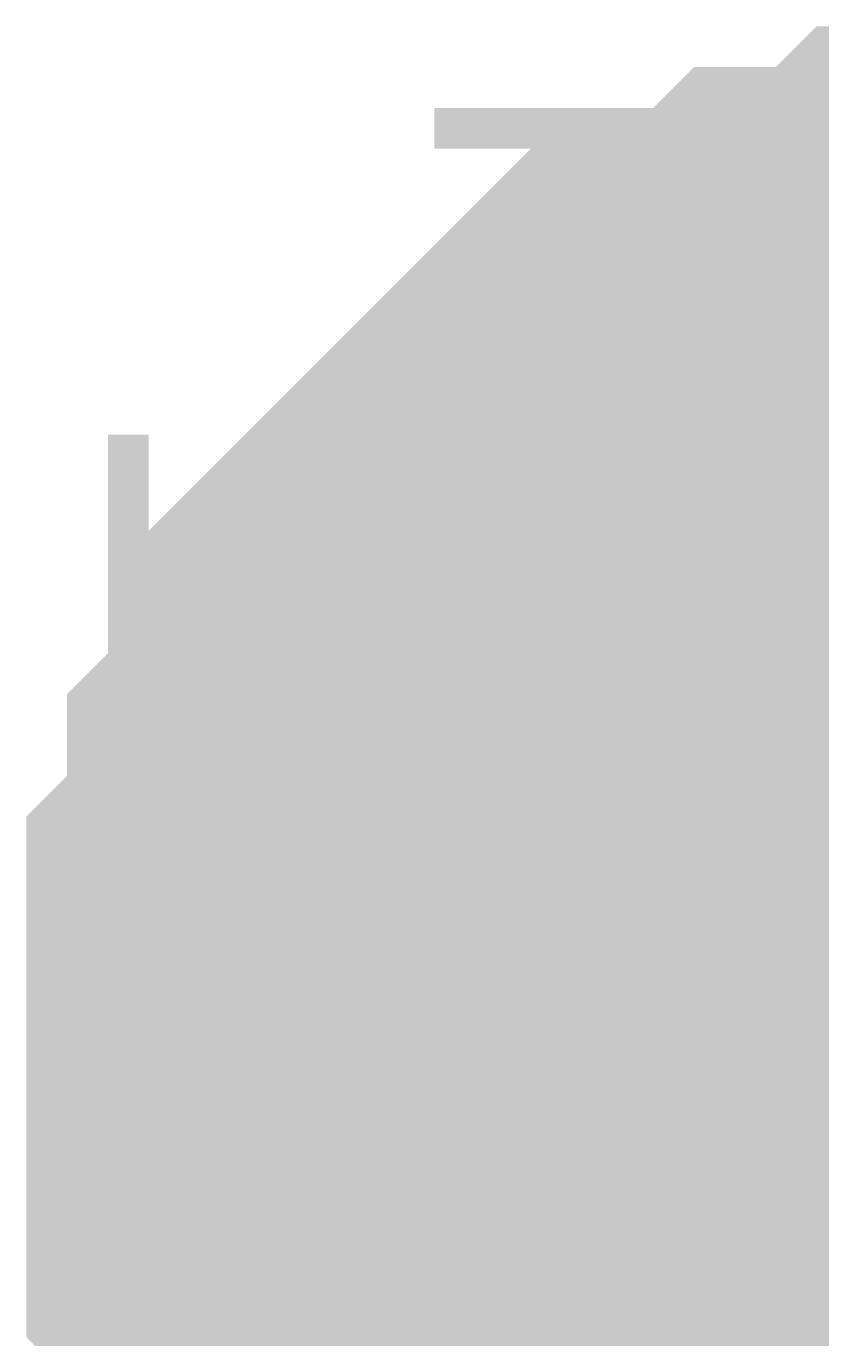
# Model space of a CAD drawing. Header units: inches. Extents: x 0 to 841, y 0 to 594.
# Drawn here: x 674.343 to 674.853, y 232.316 to 233.156 of the extents above; entities that cross this region are included whole.
import ezdxf

# ---------------------------------------------------------------- set-up
doc = ezdxf.new("R2010")
doc.units = ezdxf.units.IN
doc.layers.add('Sheet', color=255, linetype='Continuous')

msp = doc.modelspace()

# ---------------------------------------------------------------- linework, layer by layer
at = {"layer": 'Sheet'}
for points in [[(674.49329, 232.48364, 0.29972, 0.29972, 0), (674.49329, 232.50977, 0.29972, 0.29972, 0), (674.49329, 232.5359, 0.29972, 0.29972, 0), (674.49329, 232.56203, 0.29972, 0.29972, 0), (674.49329, 232.58816, 0.29972, 0.29972, 0), (674.51942, 232.61429, 0.29972, 0.29972, 0), (674.51942, 232.64042, 0.29972, 0.29972, 0), (674.51942, 232.66655, 0.29972, 0.29972, 0), (674.54555, 232.69268, 0.29972, 0.29972, 0), (674.54555, 232.71881, 0.29972, 0.29972, 0), (674.54555, 232.74494, 0.29972, 0.29972, 0), (674.57168, 232.74494, 0.29972, 0.29972, 0), (674.57168, 232.77107, 0.29972, 0.29972, 0), (674.59781, 232.7972, 0.29972, 0.29972, 0), (674.62394, 232.82333, 0.29972, 0.29972, 0), (674.62394, 232.82333, 0.29972, 0.29972, 0), (674.65007, 232.84946, 0.29972, 0.29972, 0), (674.67621, 232.87559, 0.29972, 0.29972, 0), (674.67621, 232.87559, 0.29972, 0.29972, 0), (674.70234, 232.90172, 0.29972, 0.29972, 0), (674.72847, 232.92786, 0.29972, 0.29972, 0), (674.7546, 232.92786, 0.29972, 0.29972, 0), (674.7546, 232.95399, 0.29972, 0.29972, 0), (674.78073, 232.95399, 0.29972, 0.29972, 0), (674.80686, 232.95399, 0.29972, 0.29972, 0), (674.83299, 232.98012, 0.29972, 0.29972, 0), (674.85912, 232.98012, 0.29972, 0.29972, 0), (674.88525, 232.98012, 0.29972, 0.29972, 0), (674.91138, 233.00625, 0.29972, 0.29972, 0), (674.93752, 233.00625, 0.29972, 0.29972, 0), (674.96365, 233.00625, 0.29972, 0.29972, 0), (674.98978, 233.00625, 0.29972, 0.29972, 0), (675.01591, 233.00625, 0.29972, 0.29972, 0)], [(674.49329, 232.48364, 0.29972, 0.29972, 0), (674.49329, 232.50977, 0.29972, 0.29972, 0), (674.49329, 232.5359, 0.29972, 0.29972, 0), (674.49329, 232.56203, 0.29972, 0.29972, 0), (674.49329, 232.58816, 0.29972, 0.29972, 0), (674.51942, 232.61429, 0.29972, 0.29972, 0), (674.51942, 232.64042, 0.29972, 0.29972, 0), (674.51942, 232.66655, 0.29972, 0.29972, 0), (674.54555, 232.69268, 0.29972, 0.29972, 0), (674.54555, 232.71881, 0.29972, 0.29972, 0), (674.54555, 232.74494, 0.29972, 0.29972, 0), (674.57168, 232.74494, 0.29972, 0.29972, 0), (674.57168, 232.77107, 0.29972, 0.29972, 0), (674.59781, 232.7972, 0.29972, 0.29972, 0), (674.62394, 232.82333, 0.29972, 0.29972, 0), (674.62394, 232.82333, 0.29972, 0.29972, 0), (674.65007, 232.84946, 0.29972, 0.29972, 0), (674.67621, 232.87559, 0.29972, 0.29972, 0), (674.67621, 232.87559, 0.29972, 0.29972, 0), (674.70234, 232.90172, 0.29972, 0.29972, 0), (674.72847, 232.92786, 0.29972, 0.29972, 0), (674.7546, 232.92786, 0.29972, 0.29972, 0), (674.7546, 232.95399, 0.29972, 0.29972, 0), (674.78073, 232.95399, 0.29972, 0.29972, 0), (674.80686, 232.95399, 0.29972, 0.29972, 0), (674.83299, 232.98012, 0.29972, 0.29972, 0), (674.85912, 232.98012, 0.29972, 0.29972, 0), (674.88525, 232.98012, 0.29972, 0.29972, 0), (674.91138, 233.00625, 0.29972, 0.29972, 0), (674.93752, 233.00625, 0.29972, 0.29972, 0), (674.96365, 233.00625, 0.29972, 0.29972, 0), (674.98978, 233.00625, 0.29972, 0.29972, 0), (675.01591, 233.00625, 0.29972, 0.29972, 0)], [(674.49329, 232.48364, 0.29972, 0.29972, 0), (674.49329, 232.50977, 0.29972, 0.29972, 0), (674.49329, 232.5359, 0.29972, 0.29972, 0), (674.49329, 232.56203, 0.29972, 0.29972, 0), (674.49329, 232.58816, 0.29972, 0.29972, 0), (674.51942, 232.61429, 0.29972, 0.29972, 0), (674.51942, 232.64042, 0.29972, 0.29972, 0), (674.51942, 232.66655, 0.29972, 0.29972, 0), (674.54555, 232.69268, 0.29972, 0.29972, 0), (674.54555, 232.71881, 0.29972, 0.29972, 0), (674.54555, 232.74494, 0.29972, 0.29972, 0), (674.57168, 232.74494, 0.29972, 0.29972, 0), (674.57168, 232.77107, 0.29972, 0.29972, 0), (674.59781, 232.7972, 0.29972, 0.29972, 0), (674.62394, 232.82333, 0.29972, 0.29972, 0), (674.62394, 232.82333, 0.29972, 0.29972, 0), (674.65007, 232.84946, 0.29972, 0.29972, 0), (674.67621, 232.87559, 0.29972, 0.29972, 0), (674.67621, 232.87559, 0.29972, 0.29972, 0), (674.70234, 232.90172, 0.29972, 0.29972, 0), (674.72847, 232.92786, 0.29972, 0.29972, 0), (674.7546, 232.92786, 0.29972, 0.29972, 0), (674.7546, 232.95399, 0.29972, 0.29972, 0), (674.78073, 232.95399, 0.29972, 0.29972, 0), (674.80686, 232.95399, 0.29972, 0.29972, 0), (674.83299, 232.98012, 0.29972, 0.29972, 0), (674.85912, 232.98012, 0.29972, 0.29972, 0), (674.88525, 232.98012, 0.29972, 0.29972, 0), (674.91138, 233.00625, 0.29972, 0.29972, 0), (674.93752, 233.00625, 0.29972, 0.29972, 0), (674.96365, 233.00625, 0.29972, 0.29972, 0), (674.98978, 233.00625, 0.29972, 0.29972, 0), (675.01591, 233.00625, 0.29972, 0.29972, 0)], [(674.49329, 232.48364, 0.29972, 0.29972, 0), (674.49329, 232.50977, 0.29972, 0.29972, 0), (674.49329, 232.5359, 0.29972, 0.29972, 0), (674.49329, 232.56203, 0.29972, 0.29972, 0), (674.49329, 232.58816, 0.29972, 0.29972, 0), (674.51942, 232.61429, 0.29972, 0.29972, 0), (674.51942, 232.64042, 0.29972, 0.29972, 0), (674.51942, 232.66655, 0.29972, 0.29972, 0), (674.54555, 232.69268, 0.29972, 0.29972, 0), (674.54555, 232.71881, 0.29972, 0.29972, 0), (674.54555, 232.74494, 0.29972, 0.29972, 0), (674.57168, 232.74494, 0.29972, 0.29972, 0), (674.57168, 232.77107, 0.29972, 0.29972, 0), (674.59781, 232.7972, 0.29972, 0.29972, 0), (674.62394, 232.82333, 0.29972, 0.29972, 0), (674.62394, 232.82333, 0.29972, 0.29972, 0), (674.65007, 232.84946, 0.29972, 0.29972, 0), (674.67621, 232.87559, 0.29972, 0.29972, 0), (674.67621, 232.87559, 0.29972, 0.29972, 0), (674.70234, 232.90172, 0.29972, 0.29972, 0), (674.72847, 232.92786, 0.29972, 0.29972, 0), (674.7546, 232.92786, 0.29972, 0.29972, 0), (674.7546, 232.95399, 0.29972, 0.29972, 0), (674.78073, 232.95399, 0.29972, 0.29972, 0), (674.80686, 232.95399, 0.29972, 0.29972, 0), (674.83299, 232.98012, 0.29972, 0.29972, 0), (674.85912, 232.98012, 0.29972, 0.29972, 0), (674.88525, 232.98012, 0.29972, 0.29972, 0), (674.91138, 233.00625, 0.29972, 0.29972, 0), (674.93752, 233.00625, 0.29972, 0.29972, 0), (674.96365, 233.00625, 0.29972, 0.29972, 0), (674.98978, 233.00625, 0.29972, 0.29972, 0), (675.01591, 233.00625, 0.29972, 0.29972, 0)], [(674.49329, 232.48364, 0.29972, 0.29972, 0), (674.49329, 232.50977, 0.29972, 0.29972, 0), (674.49329, 232.5359, 0.29972, 0.29972, 0), (674.49329, 232.56203, 0.29972, 0.29972, 0), (674.49329, 232.58816, 0.29972, 0.29972, 0), (674.51942, 232.61429, 0.29972, 0.29972, 0), (674.51942, 232.64042, 0.29972, 0.29972, 0), (674.51942, 232.66655, 0.29972, 0.29972, 0), (674.54555, 232.69268, 0.29972, 0.29972, 0), (674.54555, 232.71881, 0.29972, 0.29972, 0), (674.54555, 232.74494, 0.29972, 0.29972, 0), (674.57168, 232.74494, 0.29972, 0.29972, 0), (674.57168, 232.77107, 0.29972, 0.29972, 0), (674.59781, 232.7972, 0.29972, 0.29972, 0), (674.62394, 232.82333, 0.29972, 0.29972, 0), (674.62394, 232.82333, 0.29972, 0.29972, 0), (674.65007, 232.84946, 0.29972, 0.29972, 0), (674.67621, 232.87559, 0.29972, 0.29972, 0), (674.67621, 232.87559, 0.29972, 0.29972, 0), (674.70234, 232.90172, 0.29972, 0.29972, 0), (674.72847, 232.92786, 0.29972, 0.29972, 0), (674.7546, 232.92786, 0.29972, 0.29972, 0), (674.7546, 232.95399, 0.29972, 0.29972, 0), (674.78073, 232.95399, 0.29972, 0.29972, 0), (674.80686, 232.95399, 0.29972, 0.29972, 0), (674.83299, 232.98012, 0.29972, 0.29972, 0), (674.85912, 232.98012, 0.29972, 0.29972, 0), (674.88525, 232.98012, 0.29972, 0.29972, 0), (674.91138, 233.00625, 0.29972, 0.29972, 0), (674.93752, 233.00625, 0.29972, 0.29972, 0), (674.96365, 233.00625, 0.29972, 0.29972, 0), (674.98978, 233.00625, 0.29972, 0.29972, 0), (675.01591, 233.00625, 0.29972, 0.29972, 0)], [(674.49329, 232.48364, 0.29972, 0.29972, 0), (674.49329, 232.50977, 0.29972, 0.29972, 0), (674.49329, 232.5359, 0.29972, 0.29972, 0), (674.49329, 232.56203, 0.29972, 0.29972, 0), (674.49329, 232.58816, 0.29972, 0.29972, 0), (674.51942, 232.61429, 0.29972, 0.29972, 0), (674.51942, 232.64042, 0.29972, 0.29972, 0), (674.51942, 232.66655, 0.29972, 0.29972, 0), (674.54555, 232.69268, 0.29972, 0.29972, 0), (674.54555, 232.71881, 0.29972, 0.29972, 0), (674.54555, 232.74494, 0.29972, 0.29972, 0), (674.57168, 232.74494, 0.29972, 0.29972, 0), (674.57168, 232.77107, 0.29972, 0.29972, 0), (674.59781, 232.7972, 0.29972, 0.29972, 0), (674.62394, 232.82333, 0.29972, 0.29972, 0), (674.62394, 232.82333, 0.29972, 0.29972, 0), (674.65007, 232.84946, 0.29972, 0.29972, 0), (674.67621, 232.87559, 0.29972, 0.29972, 0), (674.67621, 232.87559, 0.29972, 0.29972, 0), (674.70234, 232.90172, 0.29972, 0.29972, 0), (674.72847, 232.92786, 0.29972, 0.29972, 0), (674.7546, 232.92786, 0.29972, 0.29972, 0), (674.7546, 232.95399, 0.29972, 0.29972, 0), (674.78073, 232.95399, 0.29972, 0.29972, 0), (674.80686, 232.95399, 0.29972, 0.29972, 0), (674.83299, 232.98012, 0.29972, 0.29972, 0), (674.85912, 232.98012, 0.29972, 0.29972, 0), (674.88525, 232.98012, 0.29972, 0.29972, 0), (674.91138, 233.00625, 0.29972, 0.29972, 0), (674.93752, 233.00625, 0.29972, 0.29972, 0), (674.96365, 233.00625, 0.29972, 0.29972, 0), (674.98978, 233.00625, 0.29972, 0.29972, 0), (675.01591, 233.00625, 0.29972, 0.29972, 0)], [(674.49329, 232.48364, 0.29972, 0.29972, 0), (674.49329, 232.50977, 0.29972, 0.29972, 0), (674.49329, 232.5359, 0.29972, 0.29972, 0), (674.49329, 232.56203, 0.29972, 0.29972, 0), (674.49329, 232.58816, 0.29972, 0.29972, 0), (674.51942, 232.61429, 0.29972, 0.29972, 0), (674.51942, 232.64042, 0.29972, 0.29972, 0), (674.51942, 232.66655, 0.29972, 0.29972, 0), (674.54555, 232.69268, 0.29972, 0.29972, 0), (674.54555, 232.71881, 0.29972, 0.29972, 0), (674.54555, 232.74494, 0.29972, 0.29972, 0), (674.57168, 232.74494, 0.29972, 0.29972, 0), (674.57168, 232.77107, 0.29972, 0.29972, 0), (674.59781, 232.7972, 0.29972, 0.29972, 0), (674.62394, 232.82333, 0.29972, 0.29972, 0), (674.62394, 232.82333, 0.29972, 0.29972, 0), (674.65007, 232.84946, 0.29972, 0.29972, 0), (674.67621, 232.87559, 0.29972, 0.29972, 0), (674.67621, 232.87559, 0.29972, 0.29972, 0), (674.70234, 232.90172, 0.29972, 0.29972, 0), (674.72847, 232.92786, 0.29972, 0.29972, 0), (674.7546, 232.92786, 0.29972, 0.29972, 0), (674.7546, 232.95399, 0.29972, 0.29972, 0), (674.78073, 232.95399, 0.29972, 0.29972, 0), (674.80686, 232.95399, 0.29972, 0.29972, 0), (674.83299, 232.98012, 0.29972, 0.29972, 0), (674.85912, 232.98012, 0.29972, 0.29972, 0), (674.88525, 232.98012, 0.29972, 0.29972, 0), (674.91138, 233.00625, 0.29972, 0.29972, 0), (674.93752, 233.00625, 0.29972, 0.29972, 0), (674.96365, 233.00625, 0.29972, 0.29972, 0), (674.98978, 233.00625, 0.29972, 0.29972, 0), (675.01591, 233.00625, 0.29972, 0.29972, 0)], [(674.49329, 232.48364, 0.09906, 0.09906, 0), (674.49329, 232.50977, 0.09906, 0.09906, 0), (674.49329, 232.5359, 0.09906, 0.09906, 0), (674.49329, 232.56203, 0.09906, 0.09906, 0), (674.49329, 232.58816, 0.09906, 0.09906, 0), (674.51942, 232.61429, 0.09906, 0.09906, 0), (674.51942, 232.64042, 0.09906, 0.09906, 0), (674.51942, 232.66655, 0.09906, 0.09906, 0), (674.54555, 232.69268, 0.09906, 0.09906, 0), (674.54555, 232.71881, 0.09906, 0.09906, 0), (674.54555, 232.74494, 0.09906, 0.09906, 0), (674.57168, 232.74494, 0.09906, 0.09906, 0), (674.57168, 232.77107, 0.09906, 0.09906, 0), (674.59781, 232.7972, 0.09906, 0.09906, 0), (674.62394, 232.82333, 0.09906, 0.09906, 0), (674.62394, 232.82333, 0.09906, 0.09906, 0), (674.65007, 232.84946, 0.09906, 0.09906, 0), (674.67621, 232.87559, 0.09906, 0.09906, 0), (674.67621, 232.87559, 0.09906, 0.09906, 0), (674.70234, 232.90172, 0.09906, 0.09906, 0), (674.72847, 232.92786, 0.09906, 0.09906, 0), (674.7546, 232.92786, 0.09906, 0.09906, 0), (674.7546, 232.95399, 0.09906, 0.09906, 0), (674.78073, 232.95399, 0.09906, 0.09906, 0), (674.80686, 232.95399, 0.09906, 0.09906, 0), (674.83299, 232.98012, 0.09906, 0.09906, 0), (674.85912, 232.98012, 0.09906, 0.09906, 0), (674.88525, 232.98012, 0.09906, 0.09906, 0), (674.91138, 233.00625, 0.09906, 0.09906, 0)], [(674.49329, 232.48364, 0.09906, 0.09906, 0), (674.49329, 232.50977, 0.09906, 0.09906, 0), (674.49329, 232.5359, 0.09906, 0.09906, 0), (674.49329, 232.56203, 0.09906, 0.09906, 0), (674.49329, 232.58816, 0.09906, 0.09906, 0), (674.51942, 232.61429, 0.09906, 0.09906, 0), (674.51942, 232.64042, 0.09906, 0.09906, 0), (674.51942, 232.66655, 0.09906, 0.09906, 0), (674.54555, 232.69268, 0.09906, 0.09906, 0), (674.54555, 232.71881, 0.09906, 0.09906, 0), (674.54555, 232.74494, 0.09906, 0.09906, 0), (674.57168, 232.74494, 0.09906, 0.09906, 0), (674.57168, 232.77107, 0.09906, 0.09906, 0), (674.59781, 232.7972, 0.09906, 0.09906, 0), (674.62394, 232.82333, 0.09906, 0.09906, 0), (674.62394, 232.82333, 0.09906, 0.09906, 0), (674.65007, 232.84946, 0.09906, 0.09906, 0), (674.67621, 232.87559, 0.09906, 0.09906, 0), (674.67621, 232.87559, 0.09906, 0.09906, 0), (674.70234, 232.90172, 0.09906, 0.09906, 0), (674.72847, 232.92786, 0.09906, 0.09906, 0), (674.7546, 232.92786, 0.09906, 0.09906, 0), (674.7546, 232.95399, 0.09906, 0.09906, 0), (674.78073, 232.95399, 0.09906, 0.09906, 0), (674.80686, 232.95399, 0.09906, 0.09906, 0), (674.83299, 232.98012, 0.09906, 0.09906, 0), (674.85912, 232.98012, 0.09906, 0.09906, 0), (674.88525, 232.98012, 0.09906, 0.09906, 0), (674.91138, 233.00625, 0.09906, 0.09906, 0)], [(674.49329, 232.48364, 0.09906, 0.09906, 0), (674.49329, 232.50977, 0.09906, 0.09906, 0), (674.49329, 232.5359, 0.09906, 0.09906, 0), (674.49329, 232.56203, 0.09906, 0.09906, 0), (674.49329, 232.58816, 0.09906, 0.09906, 0), (674.51942, 232.61429, 0.09906, 0.09906, 0), (674.51942, 232.64042, 0.09906, 0.09906, 0), (674.51942, 232.66655, 0.09906, 0.09906, 0), (674.54555, 232.69268, 0.09906, 0.09906, 0), (674.54555, 232.71881, 0.09906, 0.09906, 0), (674.54555, 232.74494, 0.09906, 0.09906, 0), (674.57168, 232.74494, 0.09906, 0.09906, 0), (674.57168, 232.77107, 0.09906, 0.09906, 0), (674.59781, 232.7972, 0.09906, 0.09906, 0), (674.62394, 232.82333, 0.09906, 0.09906, 0), (674.62394, 232.82333, 0.09906, 0.09906, 0), (674.65007, 232.84946, 0.09906, 0.09906, 0), (674.67621, 232.87559, 0.09906, 0.09906, 0), (674.67621, 232.87559, 0.09906, 0.09906, 0), (674.70234, 232.90172, 0.09906, 0.09906, 0), (674.72847, 232.92786, 0.09906, 0.09906, 0), (674.7546, 232.92786, 0.09906, 0.09906, 0), (674.7546, 232.95399, 0.09906, 0.09906, 0), (674.78073, 232.95399, 0.09906, 0.09906, 0), (674.80686, 232.95399, 0.09906, 0.09906, 0), (674.83299, 232.98012, 0.09906, 0.09906, 0), (674.85912, 232.98012, 0.09906, 0.09906, 0), (674.88525, 232.98012, 0.09906, 0.09906, 0), (674.91138, 233.00625, 0.09906, 0.09906, 0)], [(674.49329, 232.48364, 0.09906, 0.09906, 0), (674.49329, 232.50977, 0.09906, 0.09906, 0), (674.49329, 232.5359, 0.09906, 0.09906, 0), (674.49329, 232.56203, 0.09906, 0.09906, 0), (674.49329, 232.58816, 0.09906, 0.09906, 0), (674.51942, 232.61429, 0.09906, 0.09906, 0), (674.51942, 232.64042, 0.09906, 0.09906, 0), (674.51942, 232.66655, 0.09906, 0.09906, 0), (674.54555, 232.69268, 0.09906, 0.09906, 0), (674.54555, 232.71881, 0.09906, 0.09906, 0), (674.54555, 232.74494, 0.09906, 0.09906, 0), (674.57168, 232.74494, 0.09906, 0.09906, 0), (674.57168, 232.77107, 0.09906, 0.09906, 0), (674.59781, 232.7972, 0.09906, 0.09906, 0), (674.62394, 232.82333, 0.09906, 0.09906, 0), (674.62394, 232.82333, 0.09906, 0.09906, 0), (674.65007, 232.84946, 0.09906, 0.09906, 0), (674.67621, 232.87559, 0.09906, 0.09906, 0), (674.67621, 232.87559, 0.09906, 0.09906, 0), (674.70234, 232.90172, 0.09906, 0.09906, 0), (674.72847, 232.92786, 0.09906, 0.09906, 0), (674.7546, 232.92786, 0.09906, 0.09906, 0), (674.7546, 232.95399, 0.09906, 0.09906, 0), (674.78073, 232.95399, 0.09906, 0.09906, 0), (674.80686, 232.95399, 0.09906, 0.09906, 0), (674.83299, 232.98012, 0.09906, 0.09906, 0), (674.85912, 232.98012, 0.09906, 0.09906, 0), (674.88525, 232.98012, 0.09906, 0.09906, 0), (674.91138, 233.00625, 0.09906, 0.09906, 0)], [(674.49329, 232.48364, 0.09906, 0.09906, 0), (674.49329, 232.50977, 0.09906, 0.09906, 0), (674.49329, 232.5359, 0.09906, 0.09906, 0), (674.49329, 232.56203, 0.09906, 0.09906, 0), (674.49329, 232.58816, 0.09906, 0.09906, 0), (674.51942, 232.61429, 0.09906, 0.09906, 0), (674.51942, 232.64042, 0.09906, 0.09906, 0), (674.51942, 232.66655, 0.09906, 0.09906, 0), (674.54555, 232.69268, 0.09906, 0.09906, 0), (674.54555, 232.71881, 0.09906, 0.09906, 0), (674.54555, 232.74494, 0.09906, 0.09906, 0), (674.57168, 232.74494, 0.09906, 0.09906, 0), (674.57168, 232.77107, 0.09906, 0.09906, 0), (674.59781, 232.7972, 0.09906, 0.09906, 0), (674.62394, 232.82333, 0.09906, 0.09906, 0), (674.62394, 232.82333, 0.09906, 0.09906, 0), (674.65007, 232.84946, 0.09906, 0.09906, 0), (674.67621, 232.87559, 0.09906, 0.09906, 0), (674.67621, 232.87559, 0.09906, 0.09906, 0), (674.70234, 232.90172, 0.09906, 0.09906, 0), (674.72847, 232.92786, 0.09906, 0.09906, 0), (674.7546, 232.92786, 0.09906, 0.09906, 0), (674.7546, 232.95399, 0.09906, 0.09906, 0), (674.78073, 232.95399, 0.09906, 0.09906, 0), (674.80686, 232.95399, 0.09906, 0.09906, 0), (674.83299, 232.98012, 0.09906, 0.09906, 0), (674.85912, 232.98012, 0.09906, 0.09906, 0), (674.88525, 232.98012, 0.09906, 0.09906, 0), (674.91138, 233.00625, 0.09906, 0.09906, 0)], [(674.49329, 232.48364, 0.09906, 0.09906, 0), (674.49329, 232.50977, 0.09906, 0.09906, 0), (674.49329, 232.5359, 0.09906, 0.09906, 0), (674.49329, 232.56203, 0.09906, 0.09906, 0), (674.49329, 232.58816, 0.09906, 0.09906, 0), (674.51942, 232.61429, 0.09906, 0.09906, 0), (674.51942, 232.64042, 0.09906, 0.09906, 0), (674.51942, 232.66655, 0.09906, 0.09906, 0), (674.54555, 232.69268, 0.09906, 0.09906, 0), (674.54555, 232.71881, 0.09906, 0.09906, 0), (674.54555, 232.74494, 0.09906, 0.09906, 0), (674.57168, 232.74494, 0.09906, 0.09906, 0), (674.57168, 232.77107, 0.09906, 0.09906, 0), (674.59781, 232.7972, 0.09906, 0.09906, 0), (674.62394, 232.82333, 0.09906, 0.09906, 0), (674.62394, 232.82333, 0.09906, 0.09906, 0), (674.65007, 232.84946, 0.09906, 0.09906, 0), (674.67621, 232.87559, 0.09906, 0.09906, 0), (674.67621, 232.87559, 0.09906, 0.09906, 0), (674.70234, 232.90172, 0.09906, 0.09906, 0), (674.72847, 232.92786, 0.09906, 0.09906, 0), (674.7546, 232.92786, 0.09906, 0.09906, 0), (674.7546, 232.95399, 0.09906, 0.09906, 0), (674.78073, 232.95399, 0.09906, 0.09906, 0), (674.80686, 232.95399, 0.09906, 0.09906, 0), (674.83299, 232.98012, 0.09906, 0.09906, 0), (674.85912, 232.98012, 0.09906, 0.09906, 0), (674.88525, 232.98012, 0.09906, 0.09906, 0), (674.91138, 233.00625, 0.09906, 0.09906, 0)], [(674.49329, 232.48364, 0.09906, 0.09906, 0), (674.49329, 232.50977, 0.09906, 0.09906, 0), (674.49329, 232.5359, 0.09906, 0.09906, 0), (674.49329, 232.56203, 0.09906, 0.09906, 0), (674.49329, 232.58816, 0.09906, 0.09906, 0), (674.51942, 232.61429, 0.09906, 0.09906, 0), (674.51942, 232.64042, 0.09906, 0.09906, 0), (674.51942, 232.66655, 0.09906, 0.09906, 0), (674.54555, 232.69268, 0.09906, 0.09906, 0), (674.54555, 232.71881, 0.09906, 0.09906, 0), (674.54555, 232.74494, 0.09906, 0.09906, 0), (674.57168, 232.74494, 0.09906, 0.09906, 0), (674.57168, 232.77107, 0.09906, 0.09906, 0), (674.59781, 232.7972, 0.09906, 0.09906, 0), (674.62394, 232.82333, 0.09906, 0.09906, 0), (674.62394, 232.82333, 0.09906, 0.09906, 0), (674.65007, 232.84946, 0.09906, 0.09906, 0), (674.67621, 232.87559, 0.09906, 0.09906, 0), (674.67621, 232.87559, 0.09906, 0.09906, 0), (674.70234, 232.90172, 0.09906, 0.09906, 0), (674.72847, 232.92786, 0.09906, 0.09906, 0), (674.7546, 232.92786, 0.09906, 0.09906, 0), (674.7546, 232.95399, 0.09906, 0.09906, 0), (674.78073, 232.95399, 0.09906, 0.09906, 0), (674.80686, 232.95399, 0.09906, 0.09906, 0), (674.83299, 232.98012, 0.09906, 0.09906, 0), (674.85912, 232.98012, 0.09906, 0.09906, 0), (674.88525, 232.98012, 0.09906, 0.09906, 0), (674.91138, 233.00625, 0.09906, 0.09906, 0)], [(674.62394, 232.14394, 0.29972, 0.29972, 0), (674.62394, 232.17007, 0.29972, 0.29972, 0), (674.59781, 232.17007, 0.29972, 0.29972, 0), (674.57168, 232.1962, 0.29972, 0.29972, 0), (674.57168, 232.22233, 0.29972, 0.29972, 0), (674.54555, 232.24846, 0.29972, 0.29972, 0), (674.54555, 232.27459, 0.29972, 0.29972, 0), (674.54555, 232.27459, 0.29972, 0.29972, 0), (674.51942, 232.30072, 0.29972, 0.29972, 0), (674.51942, 232.32685, 0.29972, 0.29972, 0), (674.51942, 232.35298, 0.29972, 0.29972, 0), (674.49329, 232.37911, 0.29972, 0.29972, 0), (674.49329, 232.40524, 0.29972, 0.29972, 0), (674.49329, 232.43137, 0.29972, 0.29972, 0), (674.49329, 232.45751, 0.29972, 0.29972, 0), (674.49329, 232.48364, 0.29972, 0.29972, 0)], [(674.49329, 232.48364, 0.29972, 0.29972, 0), (674.49329, 232.48364, 0.29972, 0.29972, 0)], [(674.62394, 232.14394, 0.29972, 0.29972, 0), (674.62394, 232.17007, 0.29972, 0.29972, 0), (674.59781, 232.17007, 0.29972, 0.29972, 0), (674.57168, 232.1962, 0.29972, 0.29972, 0), (674.57168, 232.22233, 0.29972, 0.29972, 0), (674.54555, 232.24846, 0.29972, 0.29972, 0), (674.54555, 232.27459, 0.29972, 0.29972, 0), (674.54555, 232.27459, 0.29972, 0.29972, 0), (674.51942, 232.30072, 0.29972, 0.29972, 0), (674.51942, 232.32685, 0.29972, 0.29972, 0), (674.51942, 232.35298, 0.29972, 0.29972, 0), (674.49329, 232.37911, 0.29972, 0.29972, 0), (674.49329, 232.40524, 0.29972, 0.29972, 0), (674.49329, 232.43137, 0.29972, 0.29972, 0), (674.49329, 232.45751, 0.29972, 0.29972, 0), (674.49329, 232.48364, 0.29972, 0.29972, 0)], [(674.49329, 232.48364, 0.29972, 0.29972, 0), (674.49329, 232.48364, 0.29972, 0.29972, 0)], [(674.62394, 232.14394, 0.29972, 0.29972, 0), (674.62394, 232.17007, 0.29972, 0.29972, 0), (674.59781, 232.17007, 0.29972, 0.29972, 0), (674.57168, 232.1962, 0.29972, 0.29972, 0), (674.57168, 232.22233, 0.29972, 0.29972, 0), (674.54555, 232.24846, 0.29972, 0.29972, 0), (674.54555, 232.27459, 0.29972, 0.29972, 0), (674.54555, 232.27459, 0.29972, 0.29972, 0), (674.51942, 232.30072, 0.29972, 0.29972, 0), (674.51942, 232.32685, 0.29972, 0.29972, 0), (674.51942, 232.35298, 0.29972, 0.29972, 0), (674.49329, 232.37911, 0.29972, 0.29972, 0), (674.49329, 232.40524, 0.29972, 0.29972, 0), (674.49329, 232.43137, 0.29972, 0.29972, 0), (674.49329, 232.45751, 0.29972, 0.29972, 0), (674.49329, 232.48364, 0.29972, 0.29972, 0)], [(674.49329, 232.48364, 0.29972, 0.29972, 0), (674.49329, 232.48364, 0.29972, 0.29972, 0)], [(674.62394, 232.14394, 0.29972, 0.29972, 0), (674.62394, 232.17007, 0.29972, 0.29972, 0), (674.59781, 232.17007, 0.29972, 0.29972, 0), (674.57168, 232.1962, 0.29972, 0.29972, 0), (674.57168, 232.22233, 0.29972, 0.29972, 0), (674.54555, 232.24846, 0.29972, 0.29972, 0), (674.54555, 232.27459, 0.29972, 0.29972, 0), (674.54555, 232.27459, 0.29972, 0.29972, 0), (674.51942, 232.30072, 0.29972, 0.29972, 0), (674.51942, 232.32685, 0.29972, 0.29972, 0), (674.51942, 232.35298, 0.29972, 0.29972, 0), (674.49329, 232.37911, 0.29972, 0.29972, 0), (674.49329, 232.40524, 0.29972, 0.29972, 0), (674.49329, 232.43137, 0.29972, 0.29972, 0), (674.49329, 232.45751, 0.29972, 0.29972, 0), (674.49329, 232.48364, 0.29972, 0.29972, 0)], [(674.49329, 232.48364, 0.29972, 0.29972, 0), (674.49329, 232.48364, 0.29972, 0.29972, 0)], [(674.62394, 232.14394, 0.29972, 0.29972, 0), (674.62394, 232.17007, 0.29972, 0.29972, 0), (674.59781, 232.17007, 0.29972, 0.29972, 0), (674.57168, 232.1962, 0.29972, 0.29972, 0), (674.57168, 232.22233, 0.29972, 0.29972, 0), (674.54555, 232.24846, 0.29972, 0.29972, 0), (674.54555, 232.27459, 0.29972, 0.29972, 0), (674.54555, 232.27459, 0.29972, 0.29972, 0), (674.51942, 232.30072, 0.29972, 0.29972, 0), (674.51942, 232.32685, 0.29972, 0.29972, 0), (674.51942, 232.35298, 0.29972, 0.29972, 0), (674.49329, 232.37911, 0.29972, 0.29972, 0), (674.49329, 232.40524, 0.29972, 0.29972, 0), (674.49329, 232.43137, 0.29972, 0.29972, 0), (674.49329, 232.45751, 0.29972, 0.29972, 0), (674.49329, 232.48364, 0.29972, 0.29972, 0)], [(674.49329, 232.48364, 0.29972, 0.29972, 0), (674.49329, 232.48364, 0.29972, 0.29972, 0)], [(674.62394, 232.14394, 0.29972, 0.29972, 0), (674.62394, 232.17007, 0.29972, 0.29972, 0), (674.59781, 232.17007, 0.29972, 0.29972, 0), (674.57168, 232.1962, 0.29972, 0.29972, 0), (674.57168, 232.22233, 0.29972, 0.29972, 0), (674.54555, 232.24846, 0.29972, 0.29972, 0), (674.54555, 232.27459, 0.29972, 0.29972, 0), (674.54555, 232.27459, 0.29972, 0.29972, 0), (674.51942, 232.30072, 0.29972, 0.29972, 0), (674.51942, 232.32685, 0.29972, 0.29972, 0), (674.51942, 232.35298, 0.29972, 0.29972, 0), (674.49329, 232.37911, 0.29972, 0.29972, 0), (674.49329, 232.40524, 0.29972, 0.29972, 0), (674.49329, 232.43137, 0.29972, 0.29972, 0), (674.49329, 232.45751, 0.29972, 0.29972, 0), (674.49329, 232.48364, 0.29972, 0.29972, 0)], [(674.49329, 232.48364, 0.29972, 0.29972, 0), (674.49329, 232.48364, 0.29972, 0.29972, 0)], [(674.62394, 232.14394, 0.29972, 0.29972, 0), (674.62394, 232.17007, 0.29972, 0.29972, 0), (674.59781, 232.17007, 0.29972, 0.29972, 0), (674.57168, 232.1962, 0.29972, 0.29972, 0), (674.57168, 232.22233, 0.29972, 0.29972, 0), (674.54555, 232.24846, 0.29972, 0.29972, 0), (674.54555, 232.27459, 0.29972, 0.29972, 0), (674.54555, 232.27459, 0.29972, 0.29972, 0), (674.51942, 232.30072, 0.29972, 0.29972, 0), (674.51942, 232.32685, 0.29972, 0.29972, 0), (674.51942, 232.35298, 0.29972, 0.29972, 0), (674.49329, 232.37911, 0.29972, 0.29972, 0), (674.49329, 232.40524, 0.29972, 0.29972, 0), (674.49329, 232.43137, 0.29972, 0.29972, 0), (674.49329, 232.45751, 0.29972, 0.29972, 0), (674.49329, 232.48364, 0.29972, 0.29972, 0)], [(674.49329, 232.48364, 0.29972, 0.29972, 0), (674.49329, 232.48364, 0.29972, 0.29972, 0)], [(674.54555, 232.24846, 0.09906, 0.09906, 0), (674.54555, 232.27459, 0.09906, 0.09906, 0), (674.54555, 232.27459, 0.09906, 0.09906, 0), (674.51942, 232.30072, 0.09906, 0.09906, 0), (674.51942, 232.32685, 0.09906, 0.09906, 0), (674.51942, 232.35298, 0.09906, 0.09906, 0), (674.49329, 232.37911, 0.09906, 0.09906, 0), (674.49329, 232.40524, 0.09906, 0.09906, 0), (674.49329, 232.43137, 0.09906, 0.09906, 0), (674.49329, 232.45751, 0.09906, 0.09906, 0), (674.49329, 232.48364, 0.09906, 0.09906, 0)], [(674.49329, 232.48364, 0.09906, 0.09906, 0), (674.49329, 232.48364, 0.09906, 0.09906, 0)], [(674.54555, 232.24846, 0.09906, 0.09906, 0), (674.54555, 232.27459, 0.09906, 0.09906, 0), (674.54555, 232.27459, 0.09906, 0.09906, 0), (674.51942, 232.30072, 0.09906, 0.09906, 0), (674.51942, 232.32685, 0.09906, 0.09906, 0), (674.51942, 232.35298, 0.09906, 0.09906, 0), (674.49329, 232.37911, 0.09906, 0.09906, 0), (674.49329, 232.40524, 0.09906, 0.09906, 0), (674.49329, 232.43137, 0.09906, 0.09906, 0), (674.49329, 232.45751, 0.09906, 0.09906, 0), (674.49329, 232.48364, 0.09906, 0.09906, 0)], [(674.49329, 232.48364, 0.09906, 0.09906, 0), (674.49329, 232.48364, 0.09906, 0.09906, 0)], [(674.54555, 232.24846, 0.09906, 0.09906, 0), (674.54555, 232.27459, 0.09906, 0.09906, 0), (674.54555, 232.27459, 0.09906, 0.09906, 0), (674.51942, 232.30072, 0.09906, 0.09906, 0), (674.51942, 232.32685, 0.09906, 0.09906, 0), (674.51942, 232.35298, 0.09906, 0.09906, 0), (674.49329, 232.37911, 0.09906, 0.09906, 0), (674.49329, 232.40524, 0.09906, 0.09906, 0), (674.49329, 232.43137, 0.09906, 0.09906, 0), (674.49329, 232.45751, 0.09906, 0.09906, 0), (674.49329, 232.48364, 0.09906, 0.09906, 0)], [(674.49329, 232.48364, 0.09906, 0.09906, 0), (674.49329, 232.48364, 0.09906, 0.09906, 0)], [(674.54555, 232.24846, 0.09906, 0.09906, 0), (674.54555, 232.27459, 0.09906, 0.09906, 0), (674.54555, 232.27459, 0.09906, 0.09906, 0), (674.51942, 232.30072, 0.09906, 0.09906, 0), (674.51942, 232.32685, 0.09906, 0.09906, 0), (674.51942, 232.35298, 0.09906, 0.09906, 0), (674.49329, 232.37911, 0.09906, 0.09906, 0), (674.49329, 232.40524, 0.09906, 0.09906, 0), (674.49329, 232.43137, 0.09906, 0.09906, 0), (674.49329, 232.45751, 0.09906, 0.09906, 0), (674.49329, 232.48364, 0.09906, 0.09906, 0)], [(674.49329, 232.48364, 0.09906, 0.09906, 0), (674.49329, 232.48364, 0.09906, 0.09906, 0)], [(674.54555, 232.24846, 0.09906, 0.09906, 0), (674.54555, 232.27459, 0.09906, 0.09906, 0), (674.54555, 232.27459, 0.09906, 0.09906, 0), (674.51942, 232.30072, 0.09906, 0.09906, 0), (674.51942, 232.32685, 0.09906, 0.09906, 0), (674.51942, 232.35298, 0.09906, 0.09906, 0), (674.49329, 232.37911, 0.09906, 0.09906, 0), (674.49329, 232.40524, 0.09906, 0.09906, 0), (674.49329, 232.43137, 0.09906, 0.09906, 0), (674.49329, 232.45751, 0.09906, 0.09906, 0), (674.49329, 232.48364, 0.09906, 0.09906, 0)], [(674.49329, 232.48364, 0.09906, 0.09906, 0), (674.49329, 232.48364, 0.09906, 0.09906, 0)], [(674.54555, 232.24846, 0.09906, 0.09906, 0), (674.54555, 232.27459, 0.09906, 0.09906, 0), (674.54555, 232.27459, 0.09906, 0.09906, 0), (674.51942, 232.30072, 0.09906, 0.09906, 0), (674.51942, 232.32685, 0.09906, 0.09906, 0), (674.51942, 232.35298, 0.09906, 0.09906, 0), (674.49329, 232.37911, 0.09906, 0.09906, 0), (674.49329, 232.40524, 0.09906, 0.09906, 0), (674.49329, 232.43137, 0.09906, 0.09906, 0), (674.49329, 232.45751, 0.09906, 0.09906, 0), (674.49329, 232.48364, 0.09906, 0.09906, 0)], [(674.49329, 232.48364, 0.09906, 0.09906, 0), (674.49329, 232.48364, 0.09906, 0.09906, 0)], [(674.54555, 232.24846, 0.09906, 0.09906, 0), (674.54555, 232.27459, 0.09906, 0.09906, 0), (674.54555, 232.27459, 0.09906, 0.09906, 0), (674.51942, 232.30072, 0.09906, 0.09906, 0), (674.51942, 232.32685, 0.09906, 0.09906, 0), (674.51942, 232.35298, 0.09906, 0.09906, 0), (674.49329, 232.37911, 0.09906, 0.09906, 0), (674.49329, 232.40524, 0.09906, 0.09906, 0), (674.49329, 232.43137, 0.09906, 0.09906, 0), (674.49329, 232.45751, 0.09906, 0.09906, 0), (674.49329, 232.48364, 0.09906, 0.09906, 0)], [(674.49329, 232.48364, 0.09906, 0.09906, 0), (674.49329, 232.48364, 0.09906, 0.09906, 0)]]:
    msp.add_lwpolyline(points, format="xyseb", dxfattribs=at)
msp.add_lwpolyline([(674.74602, 232.50001, 0.508, 0.508, 1), (675.25402, 232.50001, 0.508, 0.508, 1)], format="xyseb", close=True, dxfattribs=at)

doc.saveas('drawing.dxf')
